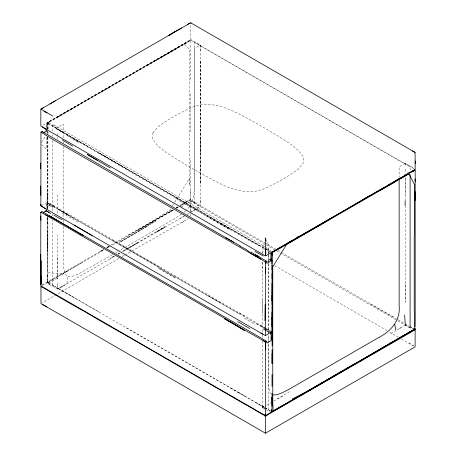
<?xml version="1.0" encoding="UTF-8"?>
<svg xmlns="http://www.w3.org/2000/svg" width="456" height="456" viewBox="0 0 456 456"><rect width="100%" height="100%" fill="white"/><g stroke="black" fill="none" stroke-linecap="round" stroke-linejoin="round"><path stroke-width="0.34" stroke-dasharray="2.28 1.71" d="M47.247 278.804L47.344 282.167M47.407 128.905L47.23 123L46.227 123.559L46.227 128.039M47.321 217.364L47.344 282.002L47.812 282.389L47.806 283.558L56.151 288.466L57.787 288.984L114.878 256.118M47.407 208.865L47.293 202.914L46.29 203.45L46.21 208.221L46.324 207.611M47.886 137.626L47.886 208.905M190.403 93.537L190.448 133.397M190.557 211.402L190.796 200.127L275.777 249.193M194.427 203.444L194.427 42.385L410.098 166.896L410.098 171.154M190.021 212.713L200.19 206.762L200.315 200.298M262.451 268.687L262.251 261.408L262.228 334.311M405.321 177.458L405.373 194.837M47.35 202.527L47.333 208.911L47.327 137.37M47.338 129.105L47.458 122.806L189.764 40.584L190.75 40.516L190.927 39.598L200.338 45.03L200.315 204.145M47.293 244.969L47.407 228.661M47.35 277.088L47.367 273.247M190.488 190.619L190.403 199.3L189.325 199.956M47.333 191.605L47.048 201.529L47.407 202.561M57.433 194.792L57.376 214.622M405.373 178.78L405.156 200.885M57.433 257.401L57.433 278.861L57.268 234.726M190.334 194.541L190.226 158.506M47.367 129.031L47.458 122.806M47.247 239.246L47.333 233.763M57.222 282.868L57.331 289.138M190.488 45.224L190.545 81.527M47.965 134.144L48.028 132.052M48.114 129.259L48.325 122.293L51.75 120.703L170.356 52.218M396.823 330.041L404.267 325.709L405.253 324.928L405.293 323.646M47.373 194.843L47.344 202.202L40.858 205.935M405.213 164.781L405.276 163.368L414.145 168.469M264.731 408.889L262.268 407.476L262.331 405.133M47.105 208.78L47.413 203.057L265.438 328.93M200.212 50.838L200.338 45.03L194.245 48.61L194.245 187.279C194.239 195.601 192.78 204.733 186.071 210.41M46.221 205.411L46.29 203.45M190.334 42.716L190.488 40.407M190.488 215.853L190.694 213.796M63.412 226.592L63.412 262.81L63.846 269.667L65.134 274.347L67.716 276.678L66.924 283.729L57.787 288.984M50.069 283.826L47.441 281.922L47.407 216.988M270.602 411.152L267.347 409.163M156.573 232.041L165.089 227.054L156.59 231.853L165.089 226.643L122.413 251.45M41.439 142.477L45.554 135.592M170.704 208.916L169.957 210.13L155.086 219.518L110.95 245.077M172.567 205.878L174.426 202.846M174.802 202.236L189.325 178.564L189.764 185.432L189.764 49.493L184.099 43.975L169.957 52.144M47.812 282.389L83.015 262.075M48.325 122.293L47.869 123.148L47.789 122.197L51.756 119.86L190.927 39.598M181.454 214.138L172.944 219.746L119.86 250.395M184.07 212.108L185.638 210.889M414.253 169.142L412.201 167.58L394.377 157.668L192.039 40.852L190.676 39.695L42.3 125.588M181.152 205.257L190.864 199.642L190.847 197.237M182.024 222.767L185.478 220.219M57.319 117.483L61.862 114.587L56.92 117.403L67.727 111.053M62.158 274.455L68.143 270.664M184.099 43.975L186.367 42.545M263.859 406.615L262.268 407.476M181.328 206.927L190.551 201.444L190.864 199.642L190.403 199.3M49.368 122.071L47.789 123.046L47.789 122.197L57.268 127.669L63.412 124.14L63.412 138.812M170.419 211.766L173.405 209.92L160.01 217.62M187.792 200.64L180.736 204.983L186.396 201.763M56.92 117.403L74.727 107M126.346 168.669L98.428 152.635L260.427 246.166L250.19 241.07L206.853 216.144L229.989 229.499M155.553 60.722L163.402 55.957M289.6 391.647L276.587 399.16M262.234 253.194L262.2 246.006L264.748 244.479M61.805 273.777L47.065 281.876M147.031 65.732L186.783 42.767M138.054 230.297L155.547 220.351M173.36 209.925L111.446 245.647M61.275 287.063L63.504 285.752M147.071 226.529L119.335 242.603M170.413 52.235L190.75 40.516M103.546 249.54L61.697 273.566L47.886 272.83L47.441 260.49L47.606 240.842L47.886 251.37L47.886 217.398M109.36 246.172L106.453 247.859L109.389 246.223M128.809 248.07L138.299 242.415L122.413 251.587M184.138 216.11L122.749 251.57M67.693 111.315L176.415 48.45L163.402 56.242M47.441 281.922L41.809 284.909M128.313 235.273L172.362 209.823M175.953 207.748L177.749 206.71M173.377 209.749L137.957 230.103M176.369 208.021L178.165 206.984M42.3 285.581L104.39 249.723M107.439 247.961L110.831 246.001M151.158 222.733L173.308 209.948M175.64 208.586L190.312 200.133L196.838 203.615M57.427 278.342L47.806 283.558M112.461 254.665L77.776 274.312L72.019 276.484L67.716 276.678M115.545 252.886L119.244 250.749M117.904 254.368L120.327 252.966M187.114 214.394L189.44 213.049M118.731 258.575L42.448 302.795M122.248 256.546L124.226 255.406M124.836 255.052L187.957 218.789M265.933 243.795L268.299 242.432L268.299 254.334M296.423 237.211L300.111 235.079M404.027 175.087L409.556 171.889M271.907 402.181L266.783 405.065M390.94 333.461L395.717 330.703M103.558 249.563L100.058 251.564L103.073 249.569M405.276 163.368L399.131 166.896L399.131 177.378M106.71 247.494L110.346 245.425M100.508 92.5L109.799 87.227M194.056 210.381L197.796 207.759L198.588 207.708M179.96 218.464L185.313 215.426M191.292 211.932L194.096 210.358M114.393 255.987L110.05 258.421L114.393 256.055M118.115 253.906L119.358 253.211M273.731 401.166L282.874 396.076M118.115 254.026L119.358 253.354M264.229 406.535L262.519 407.459L265.346 409.243M176.392 208.067L178.792 206.807M179.39 206.494L181.186 205.548M399.04 328.725L401.542 327.562M47.407 282.526L48.188 282.737M405.167 323.503L405.253 324.928L407.818 326.017M195.134 203.228L190.813 201.13L275.766 250.407M263.272 329.158L265.74 330.412M266.355 330.725L269.775 332.601M47.749 204.63L53.893 207.936M68.161 135.073L58.328 129.738L88.282 146.69M244.462 318.294L255.024 324.393M62.096 212.912L79.184 222.779M264.406 248.275L47.23 123L230.913 228.975M269.314 330.298L266.122 328.514M67.197 135.654L79.327 142.517M47.413 203.057L88.413 226.626M255.953 402.927L264.32 407.584M264.919 407.915L267.307 409.249M48.906 203.912L54.988 207.332M260.61 325.419L265.506 328.172M55.005 206.568L50.109 203.741M271.668 251.45L265.147 247.705M58.727 288.825L73.815 297.386M397.398 319.394L370.471 303.867A2297.431 179.413 26.8 0 0 329.887 280.434L282.287 252.943M58.687 209.504L63.23 212.091M88.43 226.735L239.086 313.717M220.772 223.183L264.343 248.338M73.769 218.179L58.767 209.532M265.523 328.069L47.441 201.957M256.033 323.503L264.434 328.32M265.033 328.662L270.436 331.757M230.998 388.136L264.303 407.328M239.081 392.85L126.489 327.841M48.906 123.952L47.122 123.069L47.407 126.221M68.218 215.01L63.247 212.154L68.303 215.112M207.776 295.579L220.732 303.023M158.58 268.424L175.549 278.171L158.785 268.259M277.55 250.219L281.694 252.601M370.471 303.867L394.463 317.701M397.985 319.73L408.827 326.012M276.382 250.766L397.159 320.494M397.774 320.853L410.098 327.967M262.2 246.006L264.56 247.369M266.236 249.335L270.892 252.094M264.947 248.685L271.189 252.288M63.025 132.194L54.777 127.435L54.298 127.714L206.933 216.093M269.764 252.658L266.971 251.017M408.992 342.798L413.763 345.779M267.284 261.408L271.571 263.881M274.632 265.648L386.796 330.463M398.487 337.337L389.133 331.848M401.417 339.03L413.626 346.081M266.133 328.417L270.636 331.022M159.668 267.142L111.543 239.303M266.03 329.278L270.813 332.036M48.239 282.577L98.644 311.767M264.913 407.675L270.636 410.981M265.928 409.579L269.992 411.916M197.197 205.029L200.19 206.762M175.526 198.246L229.847 229.664M239.086 312.805L245.607 316.612M239.086 392.764L245.607 396.572M263.357 328.799L265.78 330.229M266.384 330.589L268.202 331.666M72.703 138.835L79.19 142.682M52.069 284.875L54.988 286.607M263.357 248.839L264.56 249.563M47.293 202.914L49.966 204.533M266.173 249.352L267.347 250.07M405.253 324.928L410.446 328.103M48.963 205.251L50.924 206.46M48.119 283.558L50.32 285.097M47.652 281.819L48 282.082M46.227 123.559L47.076 124.203M190.676 39.695L190.608 24.225M271.571 394.035L270.02 392.639L268.732 387.959L268.299 381.102L268.299 343.83M41.684 144.546L46.341 149.152L46.689 148.952L46.438 136.999M190.277 199.54L190.505 199.91M189.941 206.112L190.733 211.441M57.222 285.342L57.331 286.699M47.19 136.515L47.407 139.946M262.228 251.826L262.303 253.217M46.21 125.491L46.312 128.136M57.268 127.669L57.331 129.646M47.333 274.791L47.407 277.18M57.171 133.511L57.205 136.179M405.276 169.25L405.321 173.223M47.122 130.678L47.15 133.272M262.228 300.168L262.331 313.283M262.228 407.145L262.228 341.333M200.315 139.171L200.349 152.116M405.321 205.525L405.321 302.049L405.321 282.498M268.35 254.414L268.35 248.737L52.679 124.22L52.679 131.317M268.35 255.126L268.35 259.378M268.35 260.091L268.35 262.93M268.35 263.636L268.35 334.59L268.299 263.568M268.35 343.813L268.35 409.801L52.679 285.285L52.679 220.009M268.299 255.046L268.299 259.31M268.299 260.017L268.299 262.861M262.228 335.012L262.228 337.121M63.412 141.611L63.412 143.007M63.412 146.496L63.412 219.49M63.412 220.202L63.412 223.041M57.222 137.512L57.222 138.892M52.679 134.862L52.679 136.281M52.679 140.539L52.679 212.912M52.679 213.625L52.679 216.463M47.407 132.223L47.407 133.625M47.407 137.136L47.407 198.879M47.293 217.187L47.293 223.947M200.218 152.213L200.218 183.825L200.315 60.466L200.218 152.213M152.977 132.816L152.515 138.938L157.656 145.732L166.987 153.039A645.177 372.489 0 0 0 219.41 183.301C233.113 190.215 249.301 194.991 264.161 188.704A181.402 104.732 0 0 0 298.452 168.908L303.109 163.288L303.565 157.166L298.429 150.372L289.098 143.064A645.172 372.484 0 0 0 236.675 112.803C222.967 105.889 206.785 101.112 191.919 107.399A181.402 104.732 0 0 0 157.628 127.195L152.977 132.816M155.553 221.131L119.295 242.381L155.553 221.131M268.35 343.106L268.35 335.302L268.299 343.117"/><path stroke-width="0.68" d="M41.2 286.111L40.715 284.584L40.818 212.228L42.077 211.521L83.146 235.552L79.412 233.495M262.798 334.162L40.858 205.935L40.954 132.211L52.149 139.057L186.333 216.355C211.282 230.445 235.843 245.242 260.917 259.082M265.113 341.464L265.529 342.04L265.586 415.513L271.958 411.848L272.021 393.294M265.324 267.398L265.728 282.173L265.477 335.616L260.832 333.028M272.015 386.374L272.015 374.536M272.015 295.129L272.015 304.602M272.015 269.621L272.015 264.913M272.015 263.568L272.01 260.097L272.095 266.281M272.095 345.796L272.203 293.852M410.098 327.26L410.098 174.699M405.196 175.366L414.675 169.717L415.171 170.128L415.194 326.838M415.285 163.846L415.285 160.991M272.055 332.333L272.095 318.921M272.055 293.841L272.095 283.153M272.095 335.234L272.015 338.95M272.05 363.495L272.05 353.691M272.055 257.577L272.095 252.784L271.611 252.385L352.744 205.622M405.11 205.593L405.156 200.885M45.56 208.74L40.744 205.548L40.749 204.704M272.021 406.165L271.713 397.347M415.102 200.651L415.216 191.628M271.936 300.783L272.095 267.091M271.936 324.752L272.01 312.16M40.715 280.907L40.994 260.655L41.239 284.116L40.715 280.907L40.715 254.579M264.913 320.608L265.158 304.272M75.029 230.565L262.04 338.534L266.703 341.339L266.863 343.072L271.024 340.763L271.098 333.216L272.01 332.732L270.813 332.036M40.835 109.81L40.846 126.01L47.093 129.658M415.131 181.653L415.216 178.934M265.107 237.901L265.648 238.995L265.609 255.901L384.568 187.273M272.015 326.895L272.095 324.609M265.432 273.463L265.386 261.886L266.612 261.18L266.68 263.237L267.894 262.884L270.847 260.593L270.915 253.952M272.015 260.878L272.095 257.446L270.995 259.27L271.234 259.891M315.512 386.409L413.147 330.013L414.213 329.836L415.148 329.232L415.216 328.143M40.744 205.548L40.829 204.533M40.715 284.584L40.829 283.649M262.798 414.122L265.552 415.308L265.728 414.333M45.286 211.516L46.164 210.832L46.341 209.726M265.449 433.2L265.529 417.992L265.289 416.043L264.531 415.804L264.674 415.501C257.874 412.087 251.604 407.516 244.707 404.158L126.198 335.553A2297.431 1867.24 -50.6 0 1 85.614 312.121C71.022 304.232 56.652 295.642 42.459 287.206L41.696 287.149L40.932 286.425L41 303.599L265.449 433.2L415.085 346.891L415.154 329.808L412.68 328.274M272.602 394.97L276.906 394.776L282.657 392.599L289.6 388.974L377.83 338.033C390.496 331.746 400.767 320.631 399.131 305.566L399.131 179.476M413.13 170.755L412.663 171.53L415.045 170.116M40.84 109.651L41.274 108.944L43.571 107.616M362.497 359.584L414.658 329.141L414.219 308.404L414.219 236.938L414.658 223.702L414.658 184.851L408.998 173.816L286.59 244.49L272.773 266.771L272.773 402.671L273.218 411.204L272.112 411.768L271.748 411.563L271.69 409.454M271.782 331.996L272.072 331.597L265.477 335.616M387.668 345.015L410.896 331.381M270.824 253.262L272.01 252.766L272.015 256.625M273.754 410.85L272.523 411.643L271.748 411.563M286.146 244.074L292.119 240.392M413.147 330.013L414.732 328.884L415.148 329.232M379.973 349.621L273.218 411.204M315.951 227.413L334.02 216.685M413.569 171.034L411.249 172.396M168.52 35.551L181.591 27.867M369.223 195.909L362.035 200.178L415.154 169.472L415.085 152.389L190.711 22.8L41 109.104L52.816 116.075M262.878 340.176L265.164 342.2L266.703 341.339M272.203 255.086L272.095 252.784L281.779 247.072M49.801 104.025L55.803 100.491M168.23 35.648L175.64 31.287M286.585 244.348L324.928 222.209M379.979 190.494L394.85 181.904M277.989 408.143L315.558 386.374M379.751 349.507L299.598 396.007L292.587 399.011L307.458 391.231M187.821 24.271L190.038 22.977M387.406 185.632L400.385 178.074M408.975 173.662L400.841 178.404M43.075 212.821L46.21 210.581L50.707 213.642M352.79 364.88L307.418 391.493L334.242 376.006M400.448 337.366L412.287 330.532L408.553 332.692M394.429 340.826L379.557 349.41M276.176 409.545L286.59 403.52M352.722 205.496L361.454 200.515M394.406 181.568L400.448 178.142M281.46 406.114L272.317 411.244M394.554 181.659L405.515 175.554M278.439 408.188L281.802 406.296M278.434 249.05L286.59 244.49M43.656 132.553L45.976 131.334L46.233 128.672M415.154 329.808L268.265 414.418L266.526 415.798L265.289 416.043M272.01 332.943L270.824 333.228L269.775 332.601M40.954 132.211L41.929 131.607L42.397 131.818M270.995 259.27L272.095 259.082L272.015 258.58M265.432 344.673L265.728 344.628L265.529 342.04M271.223 411.859L271.958 411.848M40.829 212.673L41.2 212.188M190.557 23.028L191.121 23.079M414.247 152.287L415.085 152.389L412.23 150.902M265.238 238.91L265.648 238.995L266.133 241.104M271.4 331.791L271.901 331.917M47.749 131.556L46.164 130.866M42.459 304.505L47.093 306.956M62.096 219.564L57.536 217.398L53.854 215.038M40.858 285.901L264.007 414.817M48.57 216.446L40.818 212.228M43.856 111.327L47.116 112.98M239.845 246.143L245.727 249.124L250.03 252.464M50.901 217.096L57.958 220.835L49.527 215.893L74.858 230.519M254.938 251.41L263.272 255.987M237.724 321.617L249.751 328.559M87.193 154.561L97.476 160.369M225.52 237.542L240.266 245.955M255.257 254.63L266.612 261.18M42.317 127.07L265.289 255.862L265.66 255.651L265.848 252.59L265.529 248.908M250.834 252.054L259.082 256.813M249.66 252.692L265.386 261.886L265.723 263.511M45.503 214.89L232.52 322.859L244.484 330.48L224.363 318.647L265.438 341.778M233.694 242.176L43.559 132.388L41.929 131.607L42.015 131.887M46.164 210.832L48.877 212.399M92.135 235.627L74.026 224.962M87.278 154.379L110.323 167.916M409.955 326.678L411.643 327.682M62.096 139.838L72.578 146.119M268.162 258.808L270.619 260.33L271.234 261.493M270.824 333.228L271.069 334.242M394.828 324.404L395.677 330.036M265.432 414.379L265.552 415.308M404.654 314.982L405.167 323.503M40.749 215.984L40.994 220.459M40.84 275.47L41.239 284.116M40.715 186.042L40.84 195.504M272.05 273.731L272.095 278.474M272.067 349.706L272.095 363.54M272.141 305.947L272.203 318.909M40.715 163.048L40.755 168.737M272.015 317.667L272.015 319.086M272.015 337.309L272.015 340.113M265.728 344.628L265.728 349.974M265.432 328.383L265.432 330.737"/></g></svg>
